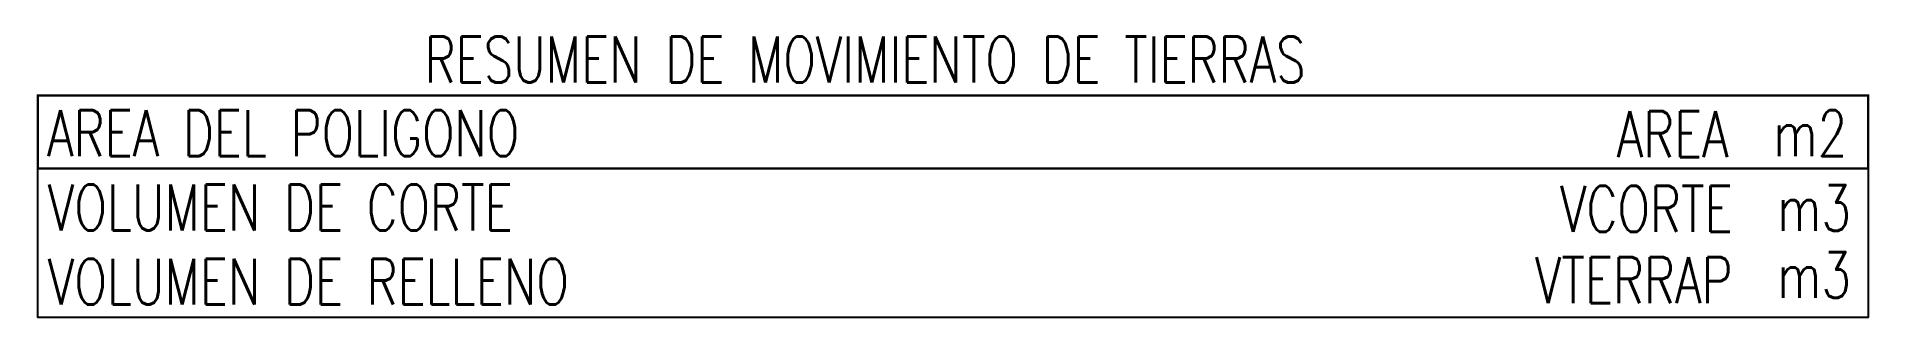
# Model space of a CAD drawing. Extents: x -0.1 to 79.8, y 0 to 12.2.
import ezdxf
from ezdxf.enums import TextEntityAlignment as Align

# ---------------------------------------------------------------- set-up
doc = ezdxf.new("R2010")
doc.units = 0
doc.header["$MEASUREMENT"] = 0
doc.layers.add('NIVTNF', color=3, linetype='CONTINUOUS')
doc.styles.add('ROMANS', font='romans.shx')

msp = doc.modelspace()

# ---------------------------------------------------------------- linework, layer by layer
at = {"layer": 'NIVTNF', "const_width": 0.1}
msp.add_lwpolyline([(0, 9.675), (79.739, 9.675), (79.739, 6.494), (0, 6.494)], close=True, dxfattribs=at)
at = {"layer": 'NIVTNF'}
msp.add_lwpolyline([(0, 9.675), (79.739, 9.675), (79.739, 0), (0, 0)], close=True, dxfattribs=at)

# ---------------------------------------------------------------- texts
at = {"layer": 'NIVTNF', "style": 'ROMANS', "width": 0.75}
for s, p in [('RESUMEN DE MOVIMIENTO DE TIERRAS', (16.856, 10.236)), ('AREA DEL POLIGONO', (0.407, 7.031)), ('m2', (75.61, 7.031)), ('VOLUMEN DE CORTE', (0.438, 3.793)), ('m3', (75.779, 3.768)), ('VOLUMEN DE RELLENO', (0.438, 0.555)), ('m3', (75.779, 0.847))]:
    msp.add_text(s, height=2, dxfattribs=at).set_placement(p)
for tag, p in [('AREA', (73.664, 6.988)), ('VCORTE', (73.833, 3.727)), ('VTERRAP', (73.833, 0.626))]:
    msp.add_attdef(tag, text='0.000', height=2, dxfattribs=at).set_placement(p, align=Align.RIGHT)

doc.saveas('drawing.dxf')
